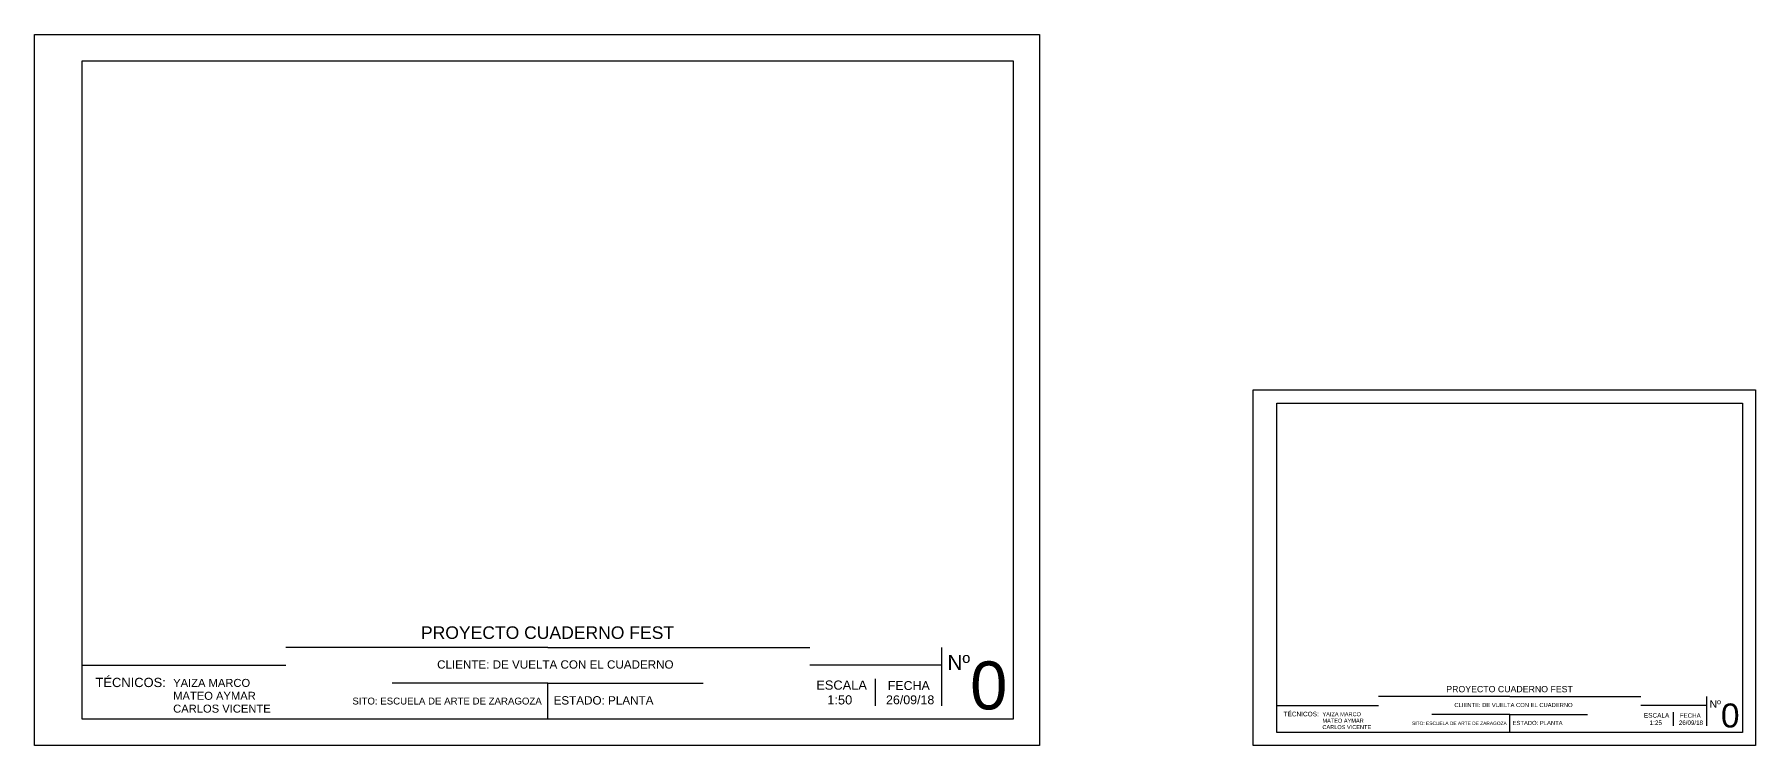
# Model space of a CAD drawing. Header units: millimetres. Extents: x 1902 to 2083, y 2224 to 2332.
# Drawn here: x 2047.12 to 2083.08, y 2224.57 to 2239.42 of the extents above; entities that cross this region are included whole.
import ezdxf

# ---------------------------------------------------------------- set-up
doc = ezdxf.new("R2010")
doc.units = ezdxf.units.MM
doc.layers.add('CAJETIN', color=5, linetype='Continuous')
doc.layers.add('z-poli-s', color=6, linetype='Continuous')
doc.styles.get("Standard").update_dxf_attribs({"font": 'arial.ttf'})

msp = doc.modelspace()

# ---------------------------------------------------------------- linework, layer by layer
at = {"layer": 'CAJETIN'}
for p, q in [((2047.121, 2239.422), (2068.121, 2239.422)), ((2047.121, 2224.572), (2047.121, 2239.422)), ((2068.121, 2239.422), (2068.121, 2224.572)), ((2048.121, 2238.872), (2067.571, 2238.872)), ((2048.121, 2225.122), (2048.121, 2238.872)), ((2067.571, 2238.872), (2067.571, 2225.122)), ((2072.583, 2231.997), (2083.083, 2231.997)), ((2072.583, 2224.572), (2072.583, 2231.997)), ((2083.083, 2231.997), (2083.083, 2224.572)), ((2073.083, 2231.722), (2082.808, 2231.722)), ((2073.083, 2224.847), (2073.083, 2231.722)), ((2082.808, 2231.722), (2082.808, 2224.847)), ((2067.571, 2225.122), (2048.121, 2225.122)), ((2082.808, 2224.847), (2073.083, 2224.847)), ((2068.121, 2224.572), (2047.121, 2224.572)), ((2083.083, 2224.572), (2072.583, 2224.572))]:
    msp.add_line(p, q, dxfattribs=at)
at = {"layer": 'z-poli-s'}
for p, q in [((2057.846, 2226.622), (2052.371, 2226.622)), ((2057.846, 2226.622), (2063.321, 2226.622)), ((2066.071, 2226.622), (2066.071, 2225.403)), ((2048.121, 2226.247), (2052.371, 2226.247)), ((2066.071, 2226.247), (2063.321, 2226.247)), ((2057.846, 2225.872), (2054.596, 2225.872)), ((2057.846, 2225.872), (2061.096, 2225.872)), ((2057.846, 2225.122), (2057.846, 2225.872)), ((2064.696, 2225.403), (2064.696, 2225.965)), ((2073.083, 2225.409), (2075.208, 2225.409)), ((2077.946, 2225.597), (2075.208, 2225.597)), ((2077.946, 2225.597), (2080.683, 2225.597)), ((2082.058, 2225.409), (2080.683, 2225.409)), ((2082.058, 2225.597), (2082.058, 2224.987)), ((2077.946, 2225.222), (2076.321, 2225.222)), ((2077.946, 2225.222), (2079.571, 2225.222)), ((2077.946, 2224.847), (2077.946, 2225.222)), ((2081.371, 2224.987), (2081.371, 2225.269))]:
    msp.add_line(p, q, dxfattribs=at)

# ---------------------------------------------------------------- texts
for s, height, p in [('PROYECTO CUADERNO FEST', 0.26211, (2055.197, 2226.799)), ('Nº', 0.3111, (2066.198, 2226.15)), ('CLIENTE: DE VUELTA CON EL CUADERNO', 0.1739, (2055.535, 2226.178)), ('0', 1.002, (2066.672, 2225.326)), ('TÉCNICOS: ', 0.1932, (2048.397, 2225.793)), ('YAIZA MARCO ', 0.16721, (2050.02, 2225.796)), ('ESCALA', 0.192, (2063.457, 2225.738)), ('FECHA', 0.1855, (2064.951, 2225.732)), ('PROYECTO CUADERNO FEST', 0.13106, (2076.621, 2225.685)), ('CARLOS VICENTE', 0.16721, (2050.02, 2225.259)), ('MATEO AYMAR', 0.16721, (2050.02, 2225.527)), ('SITO: ESCUELA DE ARTE DE ZARAGOZA', 0.1444, (2053.765, 2225.429)), ('ESTADO: PLANTA', 0.17465, (2057.968, 2225.428)), ('1:50', 0.192, (2063.687, 2225.43)), ('26/09/18', 0.1855, (2064.915, 2225.434)), ('CLIENTE: DE VUELTA CON EL CUADERNO', 0.08695, (2076.79, 2225.375)), ('Nº', 0.1555, (2082.122, 2225.361)), ('0', 0.501, (2082.359, 2224.949)), ('TÉCNICOS: ', 0.0966, (2073.222, 2225.182)), ('YAIZA MARCO ', 0.08361, (2074.033, 2225.184)), ('CARLOS VICENTE', 0.08361, (2074.033, 2224.915)), ('MATEO AYMAR', 0.08361, (2074.033, 2225.049)), ('SITO: ESCUELA DE ARTE DE ZARAGOZA', 0.0722, (2075.906, 2225)), ('ESTADO: PLANTA', 0.08733, (2078.007, 2225)), ('ESCALA', 0.096, (2080.751, 2225.155)), ('1:25', 0.096, (2080.867, 2225.001)), ('26/09/18', 0.0928, (2081.48, 2225.003)), ('FECHA', 0.0928, (2081.498, 2225.152))]:
    msp.add_text(s, height=height, dxfattribs=at).set_placement(p)

doc.saveas('drawing.dxf')
